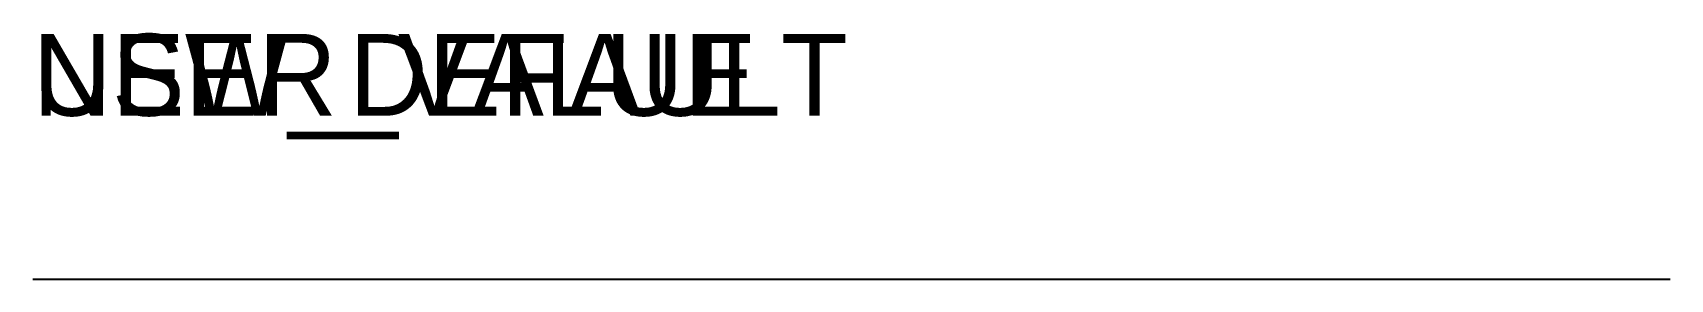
# Model space of a CAD drawing. Extents: x 100 to 120, y 200 to 203.
import ezdxf

# ---------------------------------------------------------------- set-up
doc = ezdxf.new("R2010")
doc.units = 0
doc.header["$MEASUREMENT"] = 0

# ---------------------------------------------------------------- blocks, each defined once
blk = doc.blocks.new('TAUB_TEST_BLOCK')
blk.add_line((0, 0), (20, 0))
for tag in ['KEEP', 'NEW']:
    blk.add_attdef(tag, (0, 2), '', height=1)

msp = doc.modelspace()

# ---------------------------------------------------------------- block references
msp.add_blockref('TAUB_TEST_BLOCK', (100, 200)).add_auto_attribs({'KEEP': 'USER_VALUE', 'NEW': 'NEW_DEFAULT'})

doc.saveas('drawing.dxf')
